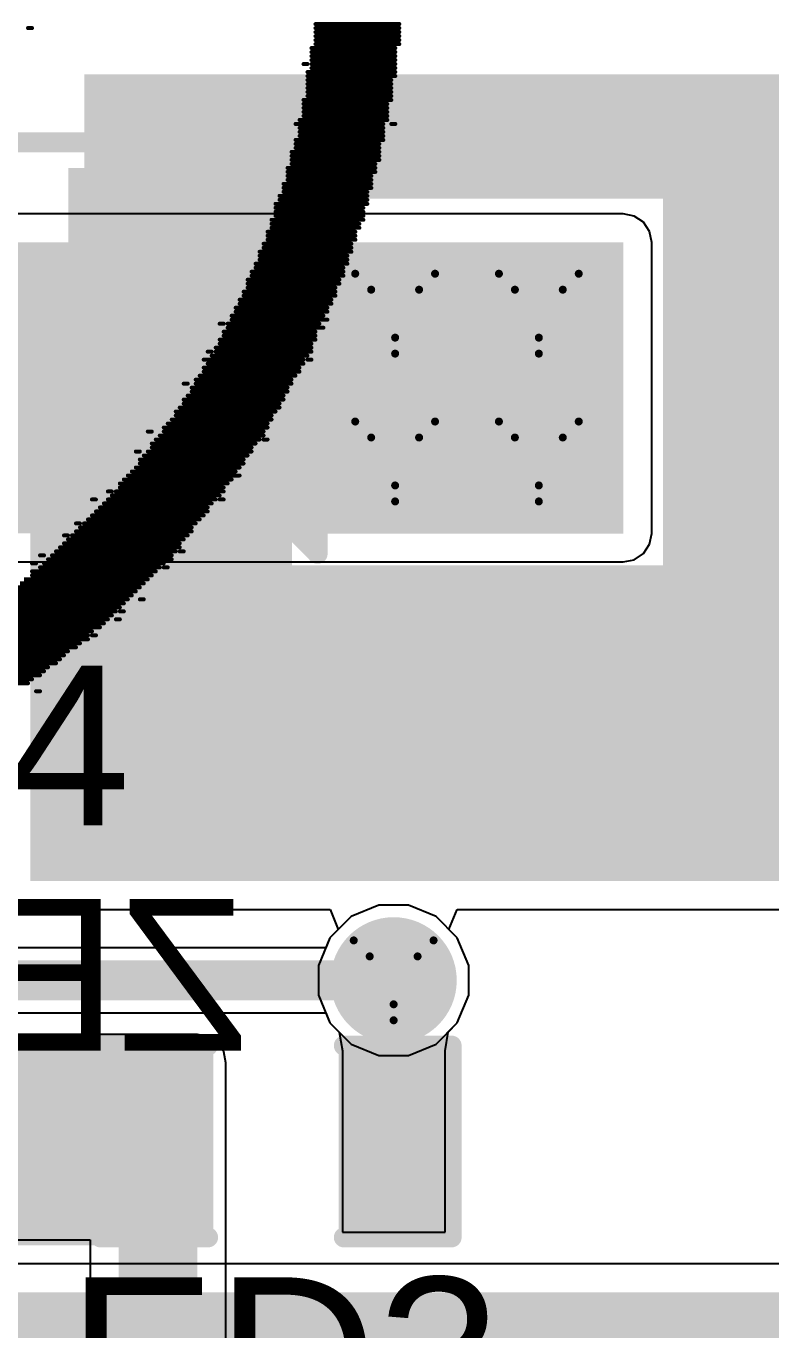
# Model space of a CAD drawing. Header units: millimetres. Extents: x -6 to 194, y -120 to 229.
# Drawn here: x 46.31 to 51.05, y 8.85 to 17.14 of the extents above; entities that cross this region are included whole.
import ezdxf

# ---------------------------------------------------------------- set-up
doc = ezdxf.new("R2010")
doc.units = ezdxf.units.MM
for name, color, linetype in [('BottomLayer', 5, 'Continuous'), ('BottomOverlay', 54, 'Continuous'), ('BottomSolder', 6, 'Continuous'), ('DrillDrawing', 1, 'Continuous'), ('TopLayer', 1, 'Continuous'), ('TopOverlay', 2, 'Continuous'), ('TopPaste', 8, 'Continuous'), ('TopSolder', 216, 'Continuous'), ('ViaHoleLayer', 16, 'Continuous')]:
    doc.layers.add(name, color=color, linetype=linetype)
doc.styles.add('Arial', font='', dxfattribs={"height": 0.2})
doc.styles.get('Arial').set_extended_font_data('Arial')

# ---------------------------------------------------------------- blocks, each defined once
blk = doc.blocks.new('SOT_23_6_9')
at = {"layer": 'TopLayer'}
for points in [[(-1.92, 1.26), (-0.7, 1.26), (-0.7, 0.64), (-1.92, 0.64)], [(0.7, 1.26), (1.92, 1.26), (1.92, 0.64), (0.7, 0.64)], [(-1.92, 0.31), (-0.7, 0.31), (-0.7, -0.31), (-1.92, -0.31)], [(0.7, 0.31), (1.92, 0.31), (1.92, -0.31), (0.7, -0.31)], [(-1.92, -0.64), (-0.7, -0.64), (-0.7, -1.26), (-1.92, -1.26)], [(0.7, -0.64), (1.92, -0.64), (1.92, -1.26), (0.7, -1.26)]]:
    blk.add_hatch(color=1, dxfattribs=at).paths.add_polyline_path(points)
at = {"layer": 'TopPaste'}
for points in [[(-1.92, 1.26), (-0.7, 1.26), (-0.7, 0.64), (-1.92, 0.64)], [(0.7, 1.26), (1.92, 1.26), (1.92, 0.64), (0.7, 0.64)], [(-1.92, 0.31), (-0.7, 0.31), (-0.7, -0.31), (-1.92, -0.31)], [(0.7, 0.31), (1.92, 0.31), (1.92, -0.31), (0.7, -0.31)], [(-1.92, -0.64), (-0.7, -0.64), (-0.7, -1.26), (-1.92, -1.26)], [(0.7, -0.64), (1.92, -0.64), (1.92, -1.26), (0.7, -1.26)]]:
    blk.add_hatch(color=8, dxfattribs=at).paths.add_polyline_path(points)
at = {"layer": 'TopSolder'}
for points in [[(-2.0216, 1.3616), (-0.5984, 1.3616), (-0.5984, 0.5384), (-2.0216, 0.5384)], [(0.5984, 1.3616), (2.0216, 1.3616), (2.0216, 0.5384), (0.5984, 0.5384)], [(-2.0216, 0.4116), (-0.5984, 0.4116), (-0.5984, -0.4116), (-2.0216, -0.4116)], [(0.5984, 0.4116), (2.0216, 0.4116), (2.0216, -0.4116), (0.5984, -0.4116)], [(-2.0216, -0.5384), (-0.5984, -0.5384), (-0.5984, -1.3616), (-2.0216, -1.3616)], [(0.5984, -0.5384), (2.0216, -0.5384), (2.0216, -1.3616), (0.5984, -1.3616)]]:
    blk.add_hatch(color=216, dxfattribs=at).paths.add_polyline_path(points)
at = {"layer": 'TopOverlay', "const_width": 0.127}
for points in [[(0.8636, 1.524), (-0.889, 1.524)], [(-0.889, 1.524), (-0.889, 1.424)], [(0.8636, 1.524), (0.8636, 1.424)], [(-2.0574, 0.9652), (-2.1844, 1.0922)], [(-2.1844, 1.0922), (-2.1844, 0.8382)], [(-2.0574, 0.9652), (-2.1844, 0.8382)], [(-0.889, -1.424), (-0.889, -1.524)], [(0.8636, -1.424), (0.8636, -1.524)], [(0.8636, -1.524), (-0.889, -1.524)]]:
    blk.add_lwpolyline(points, dxfattribs=at)
at = {"layer": 'TopOverlay', "const_width": 0.0635}
for points in [[(-0.9207, 1.524, 1), (-0.8572, 1.524, 1)], [(-0.9207, 1.524, 1), (-0.8572, 1.524, 1)], [(0.8318, 1.524, 1), (0.8953, 1.524, 1)], [(0.8318, 1.524, 1), (0.8953, 1.524, 1)], [(-0.9207, 1.424, 1), (-0.8572, 1.424, 1)], [(0.8318, 1.424, 1), (0.8953, 1.424, 1)], [(-2.2161, 1.0922, 1), (-2.1526, 1.0922, 1)], [(-2.2161, 1.0922, 1), (-2.1526, 1.0922, 1)], [(-2.0892, 0.9652, 1), (-2.0257, 0.9652, 1)], [(-2.0892, 0.9652, 1), (-2.0257, 0.9652, 1)], [(-2.2161, 0.8382, 1), (-2.1526, 0.8382, 1)], [(-2.2161, 0.8382, 1), (-2.1526, 0.8382, 1)], [(-0.9207, -1.424, 1), (-0.8572, -1.424, 1)], [(0.8318, -1.424, 1), (0.8953, -1.424, 1)], [(-0.9207, -1.524, 1), (-0.8572, -1.524, 1)], [(-0.9207, -1.524, 1), (-0.8572, -1.524, 1)], [(0.8318, -1.524, 1), (0.8953, -1.524, 1)], [(0.8318, -1.524, 1), (0.8953, -1.524, 1)]]:
    blk.add_lwpolyline(points, format="xyb", close=True, dxfattribs=at)
blk = doc.blocks.new('LED_0603_33')
at = {"layer": 'TopLayer'}
for points in [[(-1, 0.5), (-0.5, 0.5), (-0.5, -0.5), (-1, -0.5)], [(0.5, 0.5), (1, 0.5), (1, -0.5), (0.5, -0.5)]]:
    blk.add_hatch(color=1, dxfattribs=at).paths.add_polyline_path(points)
at = {"layer": 'TopOverlay'}
blk.add_hatch(color=2, dxfattribs=at).paths.add_polyline_path([(1.1176, -0.6604), (1.7526, -0.6604), (1.7526, 0.6604), (1.1176, 0.6604)])
at = {"layer": 'TopPaste'}
for points in [[(-1, 0.5), (-0.5, 0.5), (-0.5, -0.5), (-1, -0.5)], [(0.5, 0.5), (1, 0.5), (1, -0.5), (0.5, -0.5)]]:
    blk.add_hatch(color=8, dxfattribs=at).paths.add_polyline_path(points)
at = {"layer": 'TopSolder'}
for points in [[(-1.1016, 0.6016), (-0.3984, 0.6016), (-0.3984, -0.6016), (-1.1016, -0.6016)], [(0.3984, 0.6016), (1.1016, 0.6016), (1.1016, -0.6016), (0.3984, -0.6016)]]:
    blk.add_hatch(color=216, dxfattribs=at).paths.add_polyline_path(points)
at = {"layer": 'TopOverlay', "const_width": 0.127}
for points in [[(-0.4318, 0.6096), (-1.1176, 0.6096)], [(-1.1176, 0.6096), (-1.1176, -0.6096)], [(1.1176, 0.6096), (0.4318, 0.6096)], [(1.1176, 0.6096), (1.1176, -0.6096)], [(-0.4318, -0.6096), (-1.1176, -0.6096)], [(1.1176, -0.6096), (0.4318, -0.6096)]]:
    blk.add_lwpolyline(points, dxfattribs=at)
at = {"layer": 'TopOverlay', "const_width": 0.0635}
for points in [[(-1.1494, 0.6096, 1), (-1.0858, 0.6096, 1)], [(-1.1494, 0.6096, 1), (-1.0858, 0.6096, 1)], [(-0.4636, 0.6096, 1), (-0.4001, 0.6096, 1)], [(0.4001, 0.6096, 1), (0.4636, 0.6096, 1)], [(1.0859, 0.6096, 1), (1.1494, 0.6096, 1)], [(1.0859, 0.6096, 1), (1.1494, 0.6096, 1)], [(-1.1494, -0.6096, 1), (-1.0858, -0.6096, 1)], [(-1.1494, -0.6096, 1), (-1.0858, -0.6096, 1)], [(-0.4636, -0.6096, 1), (-0.4001, -0.6096, 1)], [(0.4001, -0.6096, 1), (0.4636, -0.6096, 1)], [(1.0859, -0.6096, 1), (1.1494, -0.6096, 1)], [(1.0859, -0.6096, 1), (1.1494, -0.6096, 1)]]:
    blk.add_lwpolyline(points, format="xyb", close=True, dxfattribs=at)

msp = doc.modelspace()

# ---------------------------------------------------------------- hatches: boundary and pattern name
at = {"layer": 'BottomLayer'}
for points in [[(13.9673, 13.9192), (50.1142, 13.9192), (50.1142, 15.7695), (13.9673, 15.7695)], [(26.8732, 7.4132), (59.7984, 7.4132), (59.7984, 9.0932), (26.8732, 9.0932)]]:
    msp.add_hatch(color=5, dxfattribs=at).paths.add_polyline_path(points)
h = msp.add_hatch(color=5, dxfattribs=at)
edge = h.paths.add_edge_path()
edge.add_arc((48.6627, 15.3162), 0.3, 0, 360)
h = msp.add_hatch(color=5, dxfattribs=at)
edge = h.paths.add_edge_path()
edge.add_arc((49.5771, 15.3162), 0.3, 0, 360)
h = msp.add_hatch(color=5, dxfattribs=at)
edge = h.paths.add_edge_path()
edge.add_arc((48.6627, 14.3764), 0.3, 0, 360)
h = msp.add_hatch(color=5, dxfattribs=at)
edge = h.paths.add_edge_path()
edge.add_arc((49.5771, 14.3764), 0.3, 0, 360)
h = msp.add_hatch(color=5, dxfattribs=at)
edge = h.paths.add_edge_path()
edge.add_arc((48.6532, 11.0774), 0.3, 0, 360)
at = {"layer": 'BottomSolder'}
h = msp.add_hatch(color=6, dxfattribs=at)
edge = h.paths.add_edge_path()
edge.add_arc((48.6627, 15.3162), 0.4016, 0, 360)
h = msp.add_hatch(color=6, dxfattribs=at)
edge = h.paths.add_edge_path()
edge.add_arc((49.5771, 15.3162), 0.4016, 0, 360)
h = msp.add_hatch(color=6, dxfattribs=at)
edge = h.paths.add_edge_path()
edge.add_arc((48.6627, 14.3764), 0.4016, 0, 360)
h = msp.add_hatch(color=6, dxfattribs=at)
edge = h.paths.add_edge_path()
edge.add_arc((49.5771, 14.3764), 0.4016, 0, 360)
h = msp.add_hatch(color=6, dxfattribs=at)
edge = h.paths.add_edge_path()
edge.add_arc((48.6532, 11.0774), 0.4016, 0, 360)
at = {"layer": 'TopLayer'}
for points in [[(46.6848, 15.5216), (47.9048, 15.5216), (47.9048, 16.8383), (46.6848, 16.8383)], [(52.0446, 16.8383), (46.6848, 16.8383), (46.6848, 16.0477), (52.0446, 16.0477)], [(50.3682, 11.7094), (52.0446, 11.7094), (52.0446, 16.8383), (50.3682, 16.8383)], [(48.1693, 13.9164), (50.1142, 13.9164), (50.1142, 15.7695), (48.1693, 15.7695)], [(50.1142, 15.1916), (46.6848, 15.1916), (46.6848, 14.5716), (50.1142, 14.5716)], [(46.3416, 12.925), (47.9048, 12.925), (47.9048, 14.2416), (46.3416, 14.2416)], [(46.6848, 12.925), (47.9048, 12.925), (47.9048, 14.2416), (46.6848, 14.2416)], [(54.9225, 13.7155), (46.3416, 13.7155), (46.3416, 11.7094), (54.9225, 11.7094)], [(43.3155, 9.6083), (47.4044, 9.6083), (47.4044, 10.5528), (43.3155, 10.5528)], [(46.9044, 2.6496), (47.4044, 2.6496), (47.4044, 10.5528), (46.9044, 10.5528)]]:
    msp.add_hatch(color=1, dxfattribs=at).paths.add_polyline_path(points)
h = msp.add_hatch(color=1, dxfattribs=at)
edge = h.paths.add_edge_path()
edge.add_arc((48.6627, 15.3162), 0.3, 0, 360)
h = msp.add_hatch(color=1, dxfattribs=at)
edge = h.paths.add_edge_path()
edge.add_arc((49.5771, 15.3162), 0.3, 0, 360)
h = msp.add_hatch(color=1, dxfattribs=at)
edge = h.paths.add_edge_path()
edge.add_arc((48.6627, 14.3764), 0.3, 0, 360)
h = msp.add_hatch(color=1, dxfattribs=at)
edge = h.paths.add_edge_path()
edge.add_arc((49.5771, 14.3764), 0.3, 0, 360)
h = msp.add_hatch(color=1, dxfattribs=at)
edge = h.paths.add_edge_path()
edge.add_arc((48.6532, 11.0774), 0.3, 0, 360)
at = {"layer": 'TopSolder'}
h = msp.add_hatch(color=216, dxfattribs=at)
edge = h.paths.add_edge_path()
edge.add_arc((48.6627, 15.3162), 0.4016, 0, 360)
h = msp.add_hatch(color=216, dxfattribs=at)
edge = h.paths.add_edge_path()
edge.add_arc((49.5771, 15.3162), 0.4016, 0, 360)
h = msp.add_hatch(color=216, dxfattribs=at)
edge = h.paths.add_edge_path()
edge.add_arc((48.6627, 14.3764), 0.4016, 0, 360)
h = msp.add_hatch(color=216, dxfattribs=at)
edge = h.paths.add_edge_path()
edge.add_arc((49.5771, 14.3764), 0.4016, 0, 360)
h = msp.add_hatch(color=216, dxfattribs=at)
edge = h.paths.add_edge_path()
edge.add_arc((48.6532, 11.0774), 0.4016, 0, 360)
at = {"layer": 'ViaHoleLayer'}
h = msp.add_hatch(color=16, dxfattribs=at)
edge = h.paths.add_edge_path()
edge.add_arc((48.6627, 15.3162), 0.15, 0, 360)
h = msp.add_hatch(color=16, dxfattribs=at)
edge = h.paths.add_edge_path()
edge.add_arc((49.5771, 15.3162), 0.15, 0, 360)
h = msp.add_hatch(color=16, dxfattribs=at)
edge = h.paths.add_edge_path()
edge.add_arc((48.6627, 14.3764), 0.15, 0, 360)
h = msp.add_hatch(color=16, dxfattribs=at)
edge = h.paths.add_edge_path()
edge.add_arc((49.5771, 14.3764), 0.15, 0, 360)
h = msp.add_hatch(color=16, dxfattribs=at)
edge = h.paths.add_edge_path()
edge.add_arc((48.6532, 11.0774), 0.15, 0, 360)

# ---------------------------------------------------------------- linework, layer by layer
at = {"layer": 'BottomLayer'}
for p, q in [((50.1142, 15.9507), (32.3001, 15.9507)), ((50.1836, 15.9369), (50.1142, 15.9507)), ((50.2424, 15.8976), (50.1836, 15.9369)), ((50.2817, 15.8388), (50.2424, 15.8976)), ((50.2955, 15.7695), (50.2817, 15.8388)), ((50.2955, 13.9192), (50.2955, 15.7695)), ((50.2424, 13.791), (50.2817, 13.8498)), ((50.2817, 13.8498), (50.2955, 13.9192)), ((50.1836, 13.7517), (50.2424, 13.791)), ((16.7838, 13.7379), (50.1142, 13.7379)), ((50.1142, 13.7379), (50.1836, 13.7517)), ((48.5582, 11.5552), (48.3825, 11.4825)), ((48.7482, 11.5552), (48.5582, 11.5552)), ((48.9239, 11.4825), (48.7482, 11.5552)), ((48.3825, 11.4825), (48.2481, 11.348)), ((49.0583, 11.348), (48.9239, 11.4825)), ((48.2218, 11.2846), (38.1674, 11.2846)), ((48.2481, 11.348), (48.2218, 11.2846)), ((49.131, 11.1724), (49.0583, 11.348)), ((49.131, 10.9824), (49.131, 11.1724)), ((49.0583, 10.8067), (49.131, 10.9824)), ((38.1674, 10.8702), (48.2218, 10.8702)), ((48.2218, 10.8702), (48.2481, 10.8067)), ((48.2481, 10.8067), (48.3825, 10.6723)), ((48.9239, 10.6723), (49.0583, 10.8067)), ((48.3825, 10.6723), (48.5582, 10.5996)), ((48.7482, 10.5996), (48.9239, 10.6723)), ((48.5582, 10.5996), (48.7482, 10.5996)), ((59.7984, 9.2745), (26.8732, 9.2745))]:
    msp.add_line(p, q, dxfattribs=at)
at = {"layer": 'BottomLayer', "const_width": 0.254}
msp.add_lwpolyline([(37.736, 11.0774), (48.6532, 11.0774)], dxfattribs=at)
at = {"layer": 'BottomLayer', "const_width": 0.127}
msp.add_lwpolyline([(48.5897, 11.0774, 1), (48.7167, 11.0774, 1)], format="xyb", close=True, dxfattribs=at)
at = {"layer": 'BottomOverlay', "const_width": 0.0254}
for points in [[(48.1557, 17.1574), (48.6891, 17.1574)], [(46.3269, 17.132), (46.3523, 17.132)], [(48.1557, 17.132), (48.6891, 17.132)], [(48.1557, 17.1066), (48.6891, 17.1066)], [(48.1557, 17.0812), (48.6891, 17.0812)], [(48.1303, 17.005), (48.6637, 17.005)], [(48.1557, 17.0558), (48.6891, 17.0558)], [(48.1557, 17.0304), (48.6891, 17.0304)], [(48.0795, 16.9034), (48.1049, 16.9034)], [(48.1303, 16.9796), (48.6637, 16.9796)], [(48.1303, 16.9542), (48.6637, 16.9542)], [(48.1303, 16.9288), (48.6637, 16.9288)], [(48.1303, 16.9034), (48.6637, 16.9034)], [(48.1049, 16.8526), (48.6637, 16.8526)], [(48.1049, 16.8272), (48.6637, 16.8272)], [(48.1303, 16.878), (48.6637, 16.878)], [(48.1049, 16.8018), (48.6383, 16.8018)], [(48.1049, 16.7764), (48.6383, 16.7764)], [(48.1049, 16.751), (48.6383, 16.751)], [(48.0795, 16.6748), (48.6383, 16.6748)], [(48.1049, 16.7256), (48.6383, 16.7256)], [(48.1049, 16.7002), (48.6383, 16.7002)], [(48.0795, 16.6494), (48.6129, 16.6494)], [(48.0795, 16.624), (48.6129, 16.624)], [(48.0795, 16.5986), (48.6129, 16.5986)], [(48.0795, 16.5732), (48.6129, 16.5732)], [(48.0287, 16.5224), (48.5875, 16.5224)], [(48.0541, 16.5478), (48.6129, 16.5478)], [(48.0541, 16.497), (48.5875, 16.497)], [(48.6383, 16.5224), (48.6637, 16.5224)], [(48.0287, 16.4208), (48.5875, 16.4208)], [(48.0541, 16.4716), (48.5875, 16.4716)], [(48.0541, 16.4462), (48.5875, 16.4462)], [(48.0033, 16.3446), (48.5621, 16.3446)], [(48.0033, 16.3192), (48.5621, 16.3192)], [(48.0287, 16.3954), (48.5621, 16.3954)], [(48.0287, 16.37), (48.5621, 16.37)], [(47.9779, 16.243), (48.5367, 16.243)], [(48.0033, 16.2938), (48.5621, 16.2938)], [(48.0033, 16.2684), (48.5367, 16.2684)], [(47.9779, 16.2176), (48.5367, 16.2176)], [(47.9779, 16.1922), (48.5113, 16.1922)], [(47.9779, 16.1668), (48.5113, 16.1668)], [(47.9525, 16.1414), (48.5113, 16.1414)], [(47.9525, 16.116), (48.5113, 16.116)], [(47.9525, 16.0906), (48.4859, 16.0906)], [(47.9017, 16.0144), (48.4859, 16.0144)], [(47.9017, 15.989), (48.4605, 15.989)], [(47.9271, 16.0652), (48.4859, 16.0652)], [(47.9271, 16.0398), (48.4859, 16.0398)], [(47.8763, 15.9128), (48.4605, 15.9128)], [(47.9017, 15.9636), (48.4605, 15.9636)], [(47.9017, 15.9382), (48.4605, 15.9382)], [(47.8509, 15.8366), (48.4097, 15.8366)], [(47.8763, 15.8874), (48.4351, 15.8874)], [(47.8763, 15.862), (48.4351, 15.862)], [(47.8255, 15.7604), (48.3843, 15.7604)], [(47.8509, 15.8112), (48.4097, 15.8112)], [(47.8509, 15.7858), (48.4097, 15.7858)], [(47.8001, 15.7096), (48.3843, 15.7096)], [(47.8001, 15.6842), (48.3589, 15.6842)], [(47.8001, 15.6588), (48.3589, 15.6588)], [(47.8255, 15.735), (48.3843, 15.735)], [(47.7493, 15.5826), (48.3335, 15.5826)], [(47.7747, 15.6334), (48.3589, 15.6334)], [(47.7747, 15.608), (48.3335, 15.608)], [(47.7239, 15.5318), (48.3081, 15.5318)], [(47.7239, 15.5064), (48.3081, 15.5064)], [(47.7493, 15.5572), (48.3335, 15.5572)], [(47.6985, 15.4556), (48.2827, 15.4556)], [(47.6985, 15.4302), (48.2827, 15.4302)], [(47.7239, 15.481), (48.2827, 15.481)], [(47.6477, 15.354), (48.2319, 15.354)], [(47.6477, 15.3286), (48.2319, 15.3286)], [(47.6731, 15.4048), (48.2573, 15.4048)], [(47.6731, 15.3794), (48.2573, 15.3794)], [(47.5461, 15.2524), (47.5715, 15.2524)], [(47.5969, 15.2524), (48.1811, 15.2524)], [(47.6223, 15.3032), (48.2065, 15.3032)], [(47.6223, 15.2778), (48.2319, 15.2778)], [(47.5715, 15.2016), (48.1557, 15.2016)], [(47.5715, 15.1762), (48.1557, 15.1762)], [(47.5969, 15.227), (48.2065, 15.227)], [(47.5207, 15.1), (48.1303, 15.1)], [(47.5461, 15.1508), (48.1557, 15.1508)], [(47.5461, 15.1254), (48.1303, 15.1254)], [(47.4445, 15.0238), (48.0795, 15.0238)], [(47.4699, 15.0746), (47.4953, 15.0746)], [(47.4699, 14.9984), (48.0795, 14.9984)], [(47.4953, 15.0492), (48.1049, 15.0492)], [(47.5207, 15.0746), (48.1303, 15.0746)], [(48.1049, 15.0238), (48.1303, 15.0238)], [(47.4191, 14.9222), (48.0287, 14.9222)], [(47.4445, 14.973), (48.0541, 14.973)], [(47.4445, 14.9476), (48.0541, 14.9476)], [(47.3175, 14.8714), (47.3429, 14.8714)], [(47.3683, 14.846), (47.9779, 14.846)], [(47.3937, 14.8968), (48.0033, 14.8968)], [(47.3937, 14.8714), (48.0033, 14.8714)], [(47.3175, 14.7698), (47.9525, 14.7698)], [(47.3175, 14.7444), (47.9271, 14.7444)], [(47.3429, 14.7952), (47.9525, 14.7952)], [(47.3683, 14.8206), (47.9779, 14.8206)], [(47.2667, 14.6936), (47.9017, 14.6936)], [(47.2667, 14.6682), (47.8763, 14.6682)], [(47.2921, 14.719), (47.9271, 14.719)], [(47.1905, 14.592), (47.8509, 14.592)], [(47.2159, 14.6174), (47.8509, 14.6174)], [(47.2413, 14.6428), (47.8763, 14.6428)], [(47.0889, 14.5666), (47.1143, 14.5666)], [(47.1397, 14.5158), (47.8001, 14.5158)], [(47.1651, 14.5412), (47.8255, 14.5412)], [(47.1905, 14.5666), (47.8255, 14.5666)], [(47.8255, 14.5158), (47.8509, 14.5158)], [(47.0127, 14.4396), (47.0381, 14.4396)], [(47.0635, 14.4142), (47.7239, 14.4142)], [(47.0889, 14.4396), (47.7493, 14.4396)], [(47.1143, 14.4904), (47.7747, 14.4904)], [(47.1143, 14.465), (47.7493, 14.465)], [(47.0127, 14.338), (47.6731, 14.338)], [(47.0381, 14.3888), (47.6985, 14.3888)], [(47.0381, 14.3634), (47.6985, 14.3634)], [(46.9365, 14.2618), (47.6223, 14.2618)], [(46.9619, 14.2872), (47.6731, 14.2872)], [(46.9873, 14.3126), (47.6477, 14.3126)], [(46.8349, 14.1856), (46.8603, 14.1856)], [(46.8857, 14.1856), (47.5715, 14.1856)], [(46.9111, 14.2364), (47.5969, 14.2364)], [(46.9111, 14.211), (47.5715, 14.211)], [(46.7333, 14.1348), (46.7587, 14.1348)], [(46.7841, 14.084), (47.4699, 14.084)], [(46.8095, 14.1094), (47.4953, 14.1094)], [(46.8349, 14.1348), (47.5207, 14.1348)], [(46.8603, 14.1602), (47.5461, 14.1602)], [(47.5461, 14.1348), (47.5715, 14.1348)], [(46.7079, 14.0078), (47.4191, 14.0078)], [(46.7333, 14.0332), (47.4445, 14.0332)], [(46.7587, 14.0586), (47.4699, 14.0586)], [(46.6317, 13.9824), (46.6571, 13.9824)], [(46.6317, 13.9316), (47.3683, 13.9316)], [(46.6571, 13.957), (47.3683, 13.957)], [(46.6825, 13.9824), (47.3937, 13.9824)], [(46.5555, 13.9062), (46.5809, 13.9062)], [(46.5555, 13.8554), (47.2921, 13.8554)], [(46.5809, 13.8808), (47.3175, 13.8808)], [(46.6063, 13.9062), (47.3429, 13.9062)], [(46.4031, 13.7792), (46.4285, 13.7792)], [(46.4539, 13.7538), (47.2413, 13.7538)], [(46.4793, 13.7792), (47.2413, 13.7792)], [(46.5047, 13.8046), (47.2667, 13.8046)], [(46.5301, 13.83), (47.2921, 13.83)], [(47.2921, 13.8046), (47.3175, 13.8046)], [(46.3523, 13.7284), (46.3777, 13.7284)], [(46.3523, 13.6776), (47.1397, 13.6776)], [(46.4031, 13.703), (47.1651, 13.703)], [(46.4285, 13.7284), (47.1905, 13.7284)], [(47.1905, 13.703), (47.2159, 13.703)], [(46.2761, 13.6014), (47.0635, 13.6014)], [(46.3015, 13.6268), (47.0889, 13.6268)], [(46.3523, 13.6522), (47.1143, 13.6522)], [(46.1491, 13.4998), (46.9619, 13.4998)], [(46.1745, 13.5252), (46.9873, 13.5252)], [(46.2253, 13.5506), (47.0127, 13.5506)], [(46.2507, 13.576), (47.0381, 13.576)], [(47.0381, 13.4998), (47.0635, 13.4998)], [(46.0475, 13.4236), (46.8857, 13.4236)], [(46.0729, 13.449), (46.9111, 13.449)], [(46.1237, 13.4744), (46.9365, 13.4744)], [(46.9111, 13.4236), (46.9365, 13.4236)], [(45.9459, 13.3474), (46.8095, 13.3474)], [(45.9713, 13.3728), (46.8349, 13.3728)], [(46.0221, 13.3982), (46.8603, 13.3982)], [(46.8857, 13.3728), (46.9111, 13.3728)], [(45.8443, 13.2712), (46.7079, 13.2712)], [(45.8697, 13.2966), (46.7333, 13.2966)], [(45.9205, 13.322), (46.7841, 13.322)], [(46.7333, 13.2712), (46.7587, 13.2712)], [(45.6665, 13.1696), (46.5809, 13.1696)], [(45.6919, 13.195), (46.6317, 13.195)], [(45.7427, 13.2204), (46.6571, 13.2204)], [(45.7935, 13.2458), (46.7079, 13.2458)], [(45.5395, 13.0934), (46.5047, 13.0934)], [(45.5903, 13.1188), (46.5301, 13.1188)], [(45.6411, 13.1442), (46.5555, 13.1442)], [(45.4125, 13.0172), (46.4031, 13.0172)], [(45.4633, 13.0426), (46.4285, 13.0426)], [(45.4887, 13.068), (46.4539, 13.068)], [(45.3109, 12.9664), (46.3269, 12.9664)], [(45.3363, 12.9918), (46.3523, 12.9918)], [(46.3777, 12.9156), (46.4031, 12.9156)]]:
    msp.add_lwpolyline(points, dxfattribs=at)
at = {"layer": 'BottomOverlay', "const_width": 0.0127}
for points in [[(48.1494, 17.1574, 1), (48.1621, 17.1574, 1)], [(48.6828, 17.1574, 1), (48.6955, 17.1574, 1)], [(46.3206, 17.132, 1), (46.3333, 17.132, 1)], [(46.346, 17.132, 1), (46.3587, 17.132, 1)], [(48.1494, 17.132, 1), (48.1621, 17.132, 1)], [(48.1494, 17.1066, 1), (48.1621, 17.1066, 1)], [(48.1494, 17.0812, 1), (48.1621, 17.0812, 1)], [(48.6828, 17.132, 1), (48.6955, 17.132, 1)], [(48.6828, 17.1066, 1), (48.6955, 17.1066, 1)], [(48.6828, 17.0812, 1), (48.6955, 17.0812, 1)], [(48.124, 17.005, 1), (48.1367, 17.005, 1)], [(48.1494, 17.0558, 1), (48.1621, 17.0558, 1)], [(48.1494, 17.0304, 1), (48.1621, 17.0304, 1)], [(48.6574, 17.005, 1), (48.6701, 17.005, 1)], [(48.6828, 17.0558, 1), (48.6955, 17.0558, 1)], [(48.6828, 17.0304, 1), (48.6955, 17.0304, 1)], [(48.0732, 16.9034, 1), (48.0859, 16.9034, 1)], [(48.0986, 16.9034, 1), (48.1113, 16.9034, 1)], [(48.124, 16.9796, 1), (48.1367, 16.9796, 1)], [(48.124, 16.9542, 1), (48.1367, 16.9542, 1)], [(48.124, 16.9288, 1), (48.1367, 16.9288, 1)], [(48.124, 16.9034, 1), (48.1367, 16.9034, 1)], [(48.6574, 16.9796, 1), (48.6701, 16.9796, 1)], [(48.6574, 16.9542, 1), (48.6701, 16.9542, 1)], [(48.6574, 16.9288, 1), (48.6701, 16.9288, 1)], [(48.6574, 16.9034, 1), (48.6701, 16.9034, 1)], [(48.0986, 16.8526, 1), (48.1113, 16.8526, 1)], [(48.0986, 16.8272, 1), (48.1113, 16.8272, 1)], [(48.124, 16.878, 1), (48.1367, 16.878, 1)], [(48.6574, 16.878, 1), (48.6701, 16.878, 1)], [(48.6574, 16.8526, 1), (48.6701, 16.8526, 1)], [(48.6574, 16.8272, 1), (48.6701, 16.8272, 1)], [(48.0986, 16.8018, 1), (48.1113, 16.8018, 1)], [(48.0986, 16.7764, 1), (48.1113, 16.7764, 1)], [(48.0986, 16.751, 1), (48.1113, 16.751, 1)], [(48.632, 16.8018, 1), (48.6447, 16.8018, 1)], [(48.632, 16.7764, 1), (48.6447, 16.7764, 1)], [(48.632, 16.751, 1), (48.6447, 16.751, 1)], [(48.0732, 16.6748, 1), (48.0859, 16.6748, 1)], [(48.0986, 16.7256, 1), (48.1113, 16.7256, 1)], [(48.0986, 16.7002, 1), (48.1113, 16.7002, 1)], [(48.632, 16.7256, 1), (48.6447, 16.7256, 1)], [(48.632, 16.7002, 1), (48.6447, 16.7002, 1)], [(48.632, 16.6748, 1), (48.6447, 16.6748, 1)], [(48.0732, 16.6494, 1), (48.0859, 16.6494, 1)], [(48.0732, 16.624, 1), (48.0859, 16.624, 1)], [(48.0732, 16.5986, 1), (48.0859, 16.5986, 1)], [(48.0732, 16.5732, 1), (48.0859, 16.5732, 1)], [(48.6066, 16.6494, 1), (48.6193, 16.6494, 1)], [(48.6066, 16.624, 1), (48.6193, 16.624, 1)], [(48.6066, 16.5986, 1), (48.6193, 16.5986, 1)], [(48.6066, 16.5732, 1), (48.6193, 16.5732, 1)], [(48.0224, 16.5224, 1), (48.0351, 16.5224, 1)], [(48.0478, 16.5478, 1), (48.0605, 16.5478, 1)], [(48.0478, 16.497, 1), (48.0605, 16.497, 1)], [(48.5812, 16.5224, 1), (48.5939, 16.5224, 1)], [(48.5812, 16.497, 1), (48.5939, 16.497, 1)], [(48.6066, 16.5478, 1), (48.6193, 16.5478, 1)], [(48.632, 16.5224, 1), (48.6447, 16.5224, 1)], [(48.6574, 16.5224, 1), (48.6701, 16.5224, 1)], [(48.0224, 16.4208, 1), (48.0351, 16.4208, 1)], [(48.0478, 16.4716, 1), (48.0605, 16.4716, 1)], [(48.0478, 16.4462, 1), (48.0605, 16.4462, 1)], [(48.5812, 16.4716, 1), (48.5939, 16.4716, 1)], [(48.5812, 16.4462, 1), (48.5939, 16.4462, 1)], [(48.5812, 16.4208, 1), (48.5939, 16.4208, 1)], [(47.997, 16.3446, 1), (48.0097, 16.3446, 1)], [(47.997, 16.3192, 1), (48.0097, 16.3192, 1)], [(48.0224, 16.3954, 1), (48.0351, 16.3954, 1)], [(48.0224, 16.37, 1), (48.0351, 16.37, 1)], [(48.5558, 16.3954, 1), (48.5685, 16.3954, 1)], [(48.5558, 16.37, 1), (48.5685, 16.37, 1)], [(48.5558, 16.3446, 1), (48.5685, 16.3446, 1)], [(48.5558, 16.3192, 1), (48.5685, 16.3192, 1)], [(47.9716, 16.243, 1), (47.9843, 16.243, 1)], [(47.997, 16.2938, 1), (48.0097, 16.2938, 1)], [(47.997, 16.2684, 1), (48.0097, 16.2684, 1)], [(48.5304, 16.2684, 1), (48.5431, 16.2684, 1)], [(48.5304, 16.243, 1), (48.5431, 16.243, 1)], [(48.5558, 16.2938, 1), (48.5685, 16.2938, 1)], [(47.9716, 16.2176, 1), (47.9843, 16.2176, 1)], [(47.9716, 16.1922, 1), (47.9843, 16.1922, 1)], [(47.9716, 16.1668, 1), (47.9843, 16.1668, 1)], [(48.505, 16.1922, 1), (48.5177, 16.1922, 1)], [(48.505, 16.1668, 1), (48.5177, 16.1668, 1)], [(48.5304, 16.2176, 1), (48.5431, 16.2176, 1)], [(47.9462, 16.1414, 1), (47.9589, 16.1414, 1)], [(47.9462, 16.116, 1), (47.9589, 16.116, 1)], [(47.9462, 16.0906, 1), (47.9589, 16.0906, 1)], [(48.4796, 16.0906, 1), (48.4923, 16.0906, 1)], [(48.505, 16.1414, 1), (48.5177, 16.1414, 1)], [(48.505, 16.116, 1), (48.5177, 16.116, 1)], [(47.8954, 16.0144, 1), (47.9081, 16.0144, 1)], [(47.8954, 15.989, 1), (47.9081, 15.989, 1)], [(47.9208, 16.0652, 1), (47.9335, 16.0652, 1)], [(47.9208, 16.0398, 1), (47.9335, 16.0398, 1)], [(48.4542, 15.989, 1), (48.4669, 15.989, 1)], [(48.4796, 16.0652, 1), (48.4923, 16.0652, 1)], [(48.4796, 16.0398, 1), (48.4923, 16.0398, 1)], [(48.4796, 16.0144, 1), (48.4923, 16.0144, 1)], [(47.87, 15.9128, 1), (47.8827, 15.9128, 1)], [(47.8954, 15.9636, 1), (47.9081, 15.9636, 1)], [(47.8954, 15.9382, 1), (47.9081, 15.9382, 1)], [(48.4542, 15.9636, 1), (48.4669, 15.9636, 1)], [(48.4542, 15.9382, 1), (48.4669, 15.9382, 1)], [(48.4542, 15.9128, 1), (48.4669, 15.9128, 1)], [(47.8446, 15.8366, 1), (47.8573, 15.8366, 1)], [(47.87, 15.8874, 1), (47.8827, 15.8874, 1)], [(47.87, 15.862, 1), (47.8827, 15.862, 1)], [(48.4034, 15.8366, 1), (48.4161, 15.8366, 1)], [(48.4288, 15.8874, 1), (48.4415, 15.8874, 1)], [(48.4288, 15.862, 1), (48.4415, 15.862, 1)], [(47.8192, 15.7604, 1), (47.8319, 15.7604, 1)], [(47.8446, 15.8112, 1), (47.8573, 15.8112, 1)], [(47.8446, 15.7858, 1), (47.8573, 15.7858, 1)], [(48.378, 15.7604, 1), (48.3907, 15.7604, 1)], [(48.4034, 15.8112, 1), (48.4161, 15.8112, 1)], [(48.4034, 15.7858, 1), (48.4161, 15.7858, 1)], [(47.7938, 15.7096, 1), (47.8065, 15.7096, 1)], [(47.7938, 15.6842, 1), (47.8065, 15.6842, 1)], [(47.7938, 15.6588, 1), (47.8065, 15.6588, 1)], [(47.8192, 15.735, 1), (47.8319, 15.735, 1)], [(48.3526, 15.6842, 1), (48.3653, 15.6842, 1)], [(48.3526, 15.6588, 1), (48.3653, 15.6588, 1)], [(48.378, 15.735, 1), (48.3907, 15.735, 1)], [(48.378, 15.7096, 1), (48.3907, 15.7096, 1)], [(47.743, 15.5826, 1), (47.7557, 15.5826, 1)], [(47.7684, 15.6334, 1), (47.7811, 15.6334, 1)], [(47.7684, 15.608, 1), (47.7811, 15.608, 1)], [(48.3272, 15.608, 1), (48.3399, 15.608, 1)], [(48.3272, 15.5826, 1), (48.3399, 15.5826, 1)], [(48.3526, 15.6334, 1), (48.3653, 15.6334, 1)], [(47.7176, 15.5318, 1), (47.7303, 15.5318, 1)], [(47.7176, 15.5064, 1), (47.7303, 15.5064, 1)], [(47.743, 15.5572, 1), (47.7557, 15.5572, 1)], [(48.3018, 15.5318, 1), (48.3145, 15.5318, 1)], [(48.3018, 15.5064, 1), (48.3145, 15.5064, 1)], [(48.3272, 15.5572, 1), (48.3399, 15.5572, 1)], [(47.6922, 15.4556, 1), (47.7049, 15.4556, 1)], [(47.6922, 15.4302, 1), (47.7049, 15.4302, 1)], [(47.7176, 15.481, 1), (47.7303, 15.481, 1)], [(48.2764, 15.481, 1), (48.2891, 15.481, 1)], [(48.2764, 15.4556, 1), (48.2891, 15.4556, 1)], [(48.2764, 15.4302, 1), (48.2891, 15.4302, 1)], [(47.6414, 15.354, 1), (47.6541, 15.354, 1)], [(47.6414, 15.3286, 1), (47.6541, 15.3286, 1)], [(47.6668, 15.4048, 1), (47.6795, 15.4048, 1)], [(47.6668, 15.3794, 1), (47.6795, 15.3794, 1)], [(48.2256, 15.354, 1), (48.2383, 15.354, 1)], [(48.2256, 15.3286, 1), (48.2383, 15.3286, 1)], [(48.251, 15.4048, 1), (48.2637, 15.4048, 1)], [(48.251, 15.3794, 1), (48.2637, 15.3794, 1)], [(47.5398, 15.2524, 1), (47.5525, 15.2524, 1)], [(47.5652, 15.2524, 1), (47.5779, 15.2524, 1)], [(47.5906, 15.2524, 1), (47.6033, 15.2524, 1)], [(47.616, 15.3032, 1), (47.6287, 15.3032, 1)], [(47.616, 15.2778, 1), (47.6287, 15.2778, 1)], [(48.1748, 15.2524, 1), (48.1875, 15.2524, 1)], [(48.2002, 15.3032, 1), (48.2129, 15.3032, 1)], [(48.2256, 15.2778, 1), (48.2383, 15.2778, 1)], [(47.5652, 15.2016, 1), (47.5779, 15.2016, 1)], [(47.5652, 15.1762, 1), (47.5779, 15.1762, 1)], [(47.5906, 15.227, 1), (47.6033, 15.227, 1)], [(48.1494, 15.2016, 1), (48.1621, 15.2016, 1)], [(48.1494, 15.1762, 1), (48.1621, 15.1762, 1)], [(48.2002, 15.227, 1), (48.2129, 15.227, 1)], [(47.5144, 15.1, 1), (47.5271, 15.1, 1)], [(47.5398, 15.1508, 1), (47.5525, 15.1508, 1)], [(47.5398, 15.1254, 1), (47.5525, 15.1254, 1)], [(48.124, 15.1254, 1), (48.1367, 15.1254, 1)], [(48.124, 15.1, 1), (48.1367, 15.1, 1)], [(48.1494, 15.1508, 1), (48.1621, 15.1508, 1)], [(47.4382, 15.0238, 1), (47.4509, 15.0238, 1)], [(47.4636, 15.0746, 1), (47.4763, 15.0746, 1)], [(47.4636, 14.9984, 1), (47.4763, 14.9984, 1)], [(47.489, 15.0746, 1), (47.5017, 15.0746, 1)], [(47.489, 15.0492, 1), (47.5017, 15.0492, 1)], [(47.5144, 15.0746, 1), (47.5271, 15.0746, 1)], [(48.0732, 15.0238, 1), (48.0859, 15.0238, 1)], [(48.0732, 14.9984, 1), (48.0859, 14.9984, 1)], [(48.0986, 15.0492, 1), (48.1113, 15.0492, 1)], [(48.0986, 15.0238, 1), (48.1113, 15.0238, 1)], [(48.124, 15.0746, 1), (48.1367, 15.0746, 1)], [(48.124, 15.0238, 1), (48.1367, 15.0238, 1)], [(47.4128, 14.9222, 1), (47.4255, 14.9222, 1)], [(47.4382, 14.973, 1), (47.4509, 14.973, 1)], [(47.4382, 14.9476, 1), (47.4509, 14.9476, 1)], [(48.0224, 14.9222, 1), (48.0351, 14.9222, 1)], [(48.0478, 14.973, 1), (48.0605, 14.973, 1)], [(48.0478, 14.9476, 1), (48.0605, 14.9476, 1)], [(47.3112, 14.8714, 1), (47.3239, 14.8714, 1)], [(47.3366, 14.8714, 1), (47.3493, 14.8714, 1)], [(47.362, 14.846, 1), (47.3747, 14.846, 1)], [(47.3874, 14.8968, 1), (47.4001, 14.8968, 1)], [(47.3874, 14.8714, 1), (47.4001, 14.8714, 1)], [(47.9716, 14.846, 1), (47.9843, 14.846, 1)], [(47.997, 14.8968, 1), (48.0097, 14.8968, 1)], [(47.997, 14.8714, 1), (48.0097, 14.8714, 1)], [(47.3112, 14.7698, 1), (47.3239, 14.7698, 1)], [(47.3112, 14.7444, 1), (47.3239, 14.7444, 1)], [(47.3366, 14.7952, 1), (47.3493, 14.7952, 1)], [(47.362, 14.8206, 1), (47.3747, 14.8206, 1)], [(47.9208, 14.7444, 1), (47.9335, 14.7444, 1)], [(47.9462, 14.7952, 1), (47.9589, 14.7952, 1)], [(47.9462, 14.7698, 1), (47.9589, 14.7698, 1)], [(47.9716, 14.8206, 1), (47.9843, 14.8206, 1)], [(47.2604, 14.6936, 1), (47.2731, 14.6936, 1)], [(47.2604, 14.6682, 1), (47.2731, 14.6682, 1)], [(47.2858, 14.719, 1), (47.2985, 14.719, 1)], [(47.87, 14.6682, 1), (47.8827, 14.6682, 1)], [(47.8954, 14.6936, 1), (47.9081, 14.6936, 1)], [(47.9208, 14.719, 1), (47.9335, 14.719, 1)], [(47.1842, 14.592, 1), (47.1969, 14.592, 1)], [(47.2096, 14.6174, 1), (47.2223, 14.6174, 1)], [(47.235, 14.6428, 1), (47.2477, 14.6428, 1)], [(47.8446, 14.6174, 1), (47.8573, 14.6174, 1)], [(47.8446, 14.592, 1), (47.8573, 14.592, 1)], [(47.87, 14.6428, 1), (47.8827, 14.6428, 1)], [(47.0826, 14.5666, 1), (47.0953, 14.5666, 1)], [(47.108, 14.5666, 1), (47.1207, 14.5666, 1)], [(47.1334, 14.5158, 1), (47.1461, 14.5158, 1)], [(47.1588, 14.5412, 1), (47.1715, 14.5412, 1)], [(47.1842, 14.5666, 1), (47.1969, 14.5666, 1)], [(47.7938, 14.5158, 1), (47.8065, 14.5158, 1)], [(47.8192, 14.5666, 1), (47.8319, 14.5666, 1)], [(47.8192, 14.5412, 1), (47.8319, 14.5412, 1)], [(47.8192, 14.5158, 1), (47.8319, 14.5158, 1)], [(47.8446, 14.5158, 1), (47.8573, 14.5158, 1)], [(47.0064, 14.4396, 1), (47.0191, 14.4396, 1)], [(47.0318, 14.4396, 1), (47.0445, 14.4396, 1)], [(47.0572, 14.4142, 1), (47.0699, 14.4142, 1)], [(47.0826, 14.4396, 1), (47.0953, 14.4396, 1)], [(47.108, 14.4904, 1), (47.1207, 14.4904, 1)], [(47.108, 14.465, 1), (47.1207, 14.465, 1)], [(47.7176, 14.4142, 1), (47.7303, 14.4142, 1)], [(47.743, 14.465, 1), (47.7557, 14.465, 1)], [(47.743, 14.4396, 1), (47.7557, 14.4396, 1)], [(47.7684, 14.4904, 1), (47.7811, 14.4904, 1)], [(47.0064, 14.338, 1), (47.0191, 14.338, 1)], [(47.0318, 14.3888, 1), (47.0445, 14.3888, 1)], [(47.0318, 14.3634, 1), (47.0445, 14.3634, 1)], [(47.6668, 14.338, 1), (47.6795, 14.338, 1)], [(47.6922, 14.3888, 1), (47.7049, 14.3888, 1)], [(47.6922, 14.3634, 1), (47.7049, 14.3634, 1)], [(46.9302, 14.2618, 1), (46.9429, 14.2618, 1)], [(46.9556, 14.2872, 1), (46.9683, 14.2872, 1)], [(46.981, 14.3126, 1), (46.9937, 14.3126, 1)], [(47.616, 14.2618, 1), (47.6287, 14.2618, 1)], [(47.6414, 14.3126, 1), (47.6541, 14.3126, 1)], [(47.6668, 14.2872, 1), (47.6795, 14.2872, 1)], [(46.8286, 14.1856, 1), (46.8413, 14.1856, 1)], [(46.854, 14.1856, 1), (46.8667, 14.1856, 1)], [(46.8794, 14.1856, 1), (46.8921, 14.1856, 1)], [(46.9048, 14.2364, 1), (46.9175, 14.2364, 1)], [(46.9048, 14.211, 1), (46.9175, 14.211, 1)], [(47.5652, 14.211, 1), (47.5779, 14.211, 1)], [(47.5652, 14.1856, 1), (47.5779, 14.1856, 1)], [(47.5906, 14.2364, 1), (47.6033, 14.2364, 1)], [(46.727, 14.1348, 1), (46.7397, 14.1348, 1)], [(46.7524, 14.1348, 1), (46.7651, 14.1348, 1)], [(46.7778, 14.084, 1), (46.7905, 14.084, 1)], [(46.8032, 14.1094, 1), (46.8159, 14.1094, 1)], [(46.8286, 14.1348, 1), (46.8413, 14.1348, 1)], [(46.854, 14.1602, 1), (46.8667, 14.1602, 1)], [(47.4636, 14.084, 1), (47.4763, 14.084, 1)], [(47.489, 14.1094, 1), (47.5017, 14.1094, 1)], [(47.5144, 14.1348, 1), (47.5271, 14.1348, 1)], [(47.5398, 14.1602, 1), (47.5525, 14.1602, 1)], [(47.5398, 14.1348, 1), (47.5525, 14.1348, 1)], [(47.5652, 14.1348, 1), (47.5779, 14.1348, 1)], [(46.7016, 14.0078, 1), (46.7143, 14.0078, 1)], [(46.727, 14.0332, 1), (46.7397, 14.0332, 1)], [(46.7524, 14.0586, 1), (46.7651, 14.0586, 1)], [(47.4128, 14.0078, 1), (47.4255, 14.0078, 1)], [(47.4382, 14.0332, 1), (47.4509, 14.0332, 1)], [(47.4636, 14.0586, 1), (47.4763, 14.0586, 1)], [(46.6254, 13.9824, 1), (46.6381, 13.9824, 1)], [(46.6254, 13.9316, 1), (46.6381, 13.9316, 1)], [(46.6508, 13.9824, 1), (46.6635, 13.9824, 1)], [(46.6508, 13.957, 1), (46.6635, 13.957, 1)], [(46.6762, 13.9824, 1), (46.6889, 13.9824, 1)], [(47.362, 13.957, 1), (47.3747, 13.957, 1)], [(47.362, 13.9316, 1), (47.3747, 13.9316, 1)], [(47.3874, 13.9824, 1), (47.4001, 13.9824, 1)], [(46.5492, 13.9062, 1), (46.5619, 13.9062, 1)], [(46.5492, 13.8554, 1), (46.5619, 13.8554, 1)], [(46.5746, 13.9062, 1), (46.5873, 13.9062, 1)], [(46.5746, 13.8808, 1), (46.5873, 13.8808, 1)], [(46.6, 13.9062, 1), (46.6127, 13.9062, 1)], [(47.2858, 13.8554, 1), (47.2985, 13.8554, 1)], [(47.3112, 13.8808, 1), (47.3239, 13.8808, 1)], [(47.3366, 13.9062, 1), (47.3493, 13.9062, 1)], [(46.3968, 13.7792, 1), (46.4095, 13.7792, 1)], [(46.4222, 13.7792, 1), (46.4349, 13.7792, 1)], [(46.4476, 13.7538, 1), (46.4603, 13.7538, 1)], [(46.473, 13.7792, 1), (46.4857, 13.7792, 1)], [(46.4984, 13.8046, 1), (46.5111, 13.8046, 1)], [(46.5238, 13.83, 1), (46.5365, 13.83, 1)], [(47.235, 13.7792, 1), (47.2477, 13.7792, 1)], [(47.235, 13.7538, 1), (47.2477, 13.7538, 1)], [(47.2604, 13.8046, 1), (47.2731, 13.8046, 1)], [(47.2858, 13.83, 1), (47.2985, 13.83, 1)], [(47.2858, 13.8046, 1), (47.2985, 13.8046, 1)], [(47.3112, 13.8046, 1), (47.3239, 13.8046, 1)], [(46.346, 13.7284, 1), (46.3587, 13.7284, 1)], [(46.346, 13.6776, 1), (46.3587, 13.6776, 1)], [(46.3714, 13.7284, 1), (46.3841, 13.7284, 1)], [(46.3968, 13.703, 1), (46.4095, 13.703, 1)], [(46.4222, 13.7284, 1), (46.4349, 13.7284, 1)], [(47.1334, 13.6776, 1), (47.1461, 13.6776, 1)], [(47.1588, 13.703, 1), (47.1715, 13.703, 1)], [(47.1842, 13.7284, 1), (47.1969, 13.7284, 1)], [(47.1842, 13.703, 1), (47.1969, 13.703, 1)], [(47.2096, 13.703, 1), (47.2223, 13.703, 1)], [(46.346, 13.6522, 1), (46.3587, 13.6522, 1)], [(47.0572, 13.6014, 1), (47.0699, 13.6014, 1)], [(47.0826, 13.6268, 1), (47.0953, 13.6268, 1)], [(47.108, 13.6522, 1), (47.1207, 13.6522, 1)], [(46.9556, 13.4998, 1), (46.9683, 13.4998, 1)], [(46.981, 13.5252, 1), (46.9937, 13.5252, 1)], [(47.0064, 13.5506, 1), (47.0191, 13.5506, 1)], [(47.0318, 13.576, 1), (47.0445, 13.576, 1)], [(47.0318, 13.4998, 1), (47.0445, 13.4998, 1)], [(47.0572, 13.4998, 1), (47.0699, 13.4998, 1)], [(46.8794, 13.4236, 1), (46.8921, 13.4236, 1)], [(46.9048, 13.449, 1), (46.9175, 13.449, 1)], [(46.9048, 13.4236, 1), (46.9175, 13.4236, 1)], [(46.9302, 13.4744, 1), (46.9429, 13.4744, 1)], [(46.9302, 13.4236, 1), (46.9429, 13.4236, 1)], [(46.8032, 13.3474, 1), (46.8159, 13.3474, 1)], [(46.8286, 13.3728, 1), (46.8413, 13.3728, 1)], [(46.854, 13.3982, 1), (46.8667, 13.3982, 1)], [(46.8794, 13.3728, 1), (46.8921, 13.3728, 1)], [(46.9048, 13.3728, 1), (46.9175, 13.3728, 1)], [(46.7016, 13.2712, 1), (46.7143, 13.2712, 1)], [(46.727, 13.2966, 1), (46.7397, 13.2966, 1)], [(46.727, 13.2712, 1), (46.7397, 13.2712, 1)], [(46.7524, 13.2712, 1), (46.7651, 13.2712, 1)], [(46.7778, 13.322, 1), (46.7905, 13.322, 1)], [(46.5746, 13.1696, 1), (46.5873, 13.1696, 1)], [(46.6254, 13.195, 1), (46.6381, 13.195, 1)], [(46.6508, 13.2204, 1), (46.6635, 13.2204, 1)], [(46.7016, 13.2458, 1), (46.7143, 13.2458, 1)], [(46.4984, 13.0934, 1), (46.5111, 13.0934, 1)], [(46.5238, 13.1188, 1), (46.5365, 13.1188, 1)], [(46.5492, 13.1442, 1), (46.5619, 13.1442, 1)], [(46.3968, 13.0172, 1), (46.4095, 13.0172, 1)], [(46.4222, 13.0426, 1), (46.4349, 13.0426, 1)], [(46.4476, 13.068, 1), (46.4603, 13.068, 1)], [(46.3206, 12.9664, 1), (46.3333, 12.9664, 1)], [(46.346, 12.9918, 1), (46.3587, 12.9918, 1)], [(46.3714, 12.9156, 1), (46.3841, 12.9156, 1)], [(46.3968, 12.9156, 1), (46.4095, 12.9156, 1)]]:
    msp.add_lwpolyline(points, format="xyb", close=True, dxfattribs=at)
at = {"layer": 'DrillDrawing', "const_width": 0.0508}
for points in [[(48.4087, 15.5702), (48.9167, 15.5702)], [(48.4087, 15.5702), (48.6627, 15.0622)], [(48.6627, 15.0622), (48.9167, 15.5702)], [(49.3231, 15.5702), (49.8311, 15.5702)], [(49.3231, 15.5702), (49.5771, 15.0622)], [(49.5771, 15.0622), (49.8311, 15.5702)], [(48.5103, 15.4686), (48.8151, 15.4686)], [(48.5103, 15.4686), (48.6627, 15.1638)], [(48.6627, 15.1638), (48.8151, 15.4686)], [(49.4247, 15.4686), (49.7295, 15.4686)], [(49.4247, 15.4686), (49.5771, 15.1638)], [(49.5771, 15.1638), (49.7295, 15.4686)], [(48.4087, 14.6304), (48.9167, 14.6304)], [(48.4087, 14.6304), (48.6627, 14.1224)], [(48.6627, 14.1224), (48.9167, 14.6304)], [(49.3231, 14.6304), (49.8311, 14.6304)], [(49.3231, 14.6304), (49.5771, 14.1224)], [(49.5771, 14.1224), (49.8311, 14.6304)], [(48.5103, 14.5288), (48.8151, 14.5288)], [(48.5103, 14.5288), (48.6627, 14.224)], [(48.6627, 14.224), (48.8151, 14.5288)], [(49.4247, 14.5288), (49.7295, 14.5288)], [(49.4247, 14.5288), (49.5771, 14.224)], [(49.5771, 14.224), (49.7295, 14.5288)], [(48.3992, 11.3314), (48.9072, 11.3314)], [(48.3992, 11.3314), (48.6532, 10.8234)], [(48.6532, 10.8234), (48.9072, 11.3314)], [(48.5008, 11.2298), (48.8056, 11.2298)], [(48.5008, 11.2298), (48.6532, 10.925)], [(48.6532, 10.925), (48.8056, 11.2298)]]:
    msp.add_lwpolyline(points, dxfattribs=at)
at = {"layer": 'DrillDrawing', "const_width": 0.0254}
for points in [[(48.396, 15.5702, 1), (48.4214, 15.5702, 1)], [(48.396, 15.5702, 1), (48.4214, 15.5702, 1)], [(48.904, 15.5702, 1), (48.9294, 15.5702, 1)], [(48.904, 15.5702, 1), (48.9294, 15.5702, 1)], [(49.3104, 15.5702, 1), (49.3358, 15.5702, 1)], [(49.3104, 15.5702, 1), (49.3358, 15.5702, 1)], [(49.8184, 15.5702, 1), (49.8438, 15.5702, 1)], [(49.8184, 15.5702, 1), (49.8438, 15.5702, 1)], [(48.4976, 15.4686, 1), (48.523, 15.4686, 1)], [(48.4976, 15.4686, 1), (48.523, 15.4686, 1)], [(48.8024, 15.4686, 1), (48.8278, 15.4686, 1)], [(48.8024, 15.4686, 1), (48.8278, 15.4686, 1)], [(49.412, 15.4686, 1), (49.4374, 15.4686, 1)], [(49.412, 15.4686, 1), (49.4374, 15.4686, 1)], [(49.7168, 15.4686, 1), (49.7422, 15.4686, 1)], [(49.7168, 15.4686, 1), (49.7422, 15.4686, 1)], [(48.65, 15.1638, 1), (48.6754, 15.1638, 1)], [(48.65, 15.1638, 1), (48.6754, 15.1638, 1)], [(49.5644, 15.1638, 1), (49.5898, 15.1638, 1)], [(49.5644, 15.1638, 1), (49.5898, 15.1638, 1)], [(48.65, 15.0622, 1), (48.6754, 15.0622, 1)], [(48.65, 15.0622, 1), (48.6754, 15.0622, 1)], [(49.5644, 15.0622, 1), (49.5898, 15.0622, 1)], [(49.5644, 15.0622, 1), (49.5898, 15.0622, 1)], [(48.396, 14.6304, 1), (48.4214, 14.6304, 1)], [(48.396, 14.6304, 1), (48.4214, 14.6304, 1)], [(48.904, 14.6304, 1), (48.9294, 14.6304, 1)], [(48.904, 14.6304, 1), (48.9294, 14.6304, 1)], [(49.3104, 14.6304, 1), (49.3358, 14.6304, 1)], [(49.3104, 14.6304, 1), (49.3358, 14.6304, 1)], [(49.8184, 14.6304, 1), (49.8438, 14.6304, 1)], [(49.8184, 14.6304, 1), (49.8438, 14.6304, 1)], [(48.4976, 14.5288, 1), (48.523, 14.5288, 1)], [(48.4976, 14.5288, 1), (48.523, 14.5288, 1)], [(48.8024, 14.5288, 1), (48.8278, 14.5288, 1)], [(48.8024, 14.5288, 1), (48.8278, 14.5288, 1)], [(49.412, 14.5288, 1), (49.4374, 14.5288, 1)], [(49.412, 14.5288, 1), (49.4374, 14.5288, 1)], [(49.7168, 14.5288, 1), (49.7422, 14.5288, 1)], [(49.7168, 14.5288, 1), (49.7422, 14.5288, 1)], [(48.65, 14.224, 1), (48.6754, 14.224, 1)], [(48.65, 14.224, 1), (48.6754, 14.224, 1)], [(49.5644, 14.224, 1), (49.5898, 14.224, 1)], [(49.5644, 14.224, 1), (49.5898, 14.224, 1)], [(48.65, 14.1224, 1), (48.6754, 14.1224, 1)], [(48.65, 14.1224, 1), (48.6754, 14.1224, 1)], [(49.5644, 14.1224, 1), (49.5898, 14.1224, 1)], [(49.5644, 14.1224, 1), (49.5898, 14.1224, 1)], [(48.3865, 11.3314, 1), (48.4119, 11.3314, 1)], [(48.3865, 11.3314, 1), (48.4119, 11.3314, 1)], [(48.8945, 11.3314, 1), (48.9199, 11.3314, 1)], [(48.8945, 11.3314, 1), (48.9199, 11.3314, 1)], [(48.4881, 11.2298, 1), (48.5135, 11.2298, 1)], [(48.4881, 11.2298, 1), (48.5135, 11.2298, 1)], [(48.7929, 11.2298, 1), (48.8183, 11.2298, 1)], [(48.7929, 11.2298, 1), (48.8183, 11.2298, 1)], [(48.6405, 10.925, 1), (48.6659, 10.925, 1)], [(48.6405, 10.925, 1), (48.6659, 10.925, 1)], [(48.6405, 10.8234, 1), (48.6659, 10.8234, 1)], [(48.6405, 10.8234, 1), (48.6659, 10.8234, 1)]]:
    msp.add_lwpolyline(points, format="xyb", close=True, dxfattribs=at)
at = {"layer": 'TopLayer'}
for p, q in [((46.2723, 11.5419), (46.3416, 11.5281)), ((46.3416, 11.5281), (48.2486, 11.5281)), ((48.2486, 11.5281), (48.3012, 11.4011)), ((49.0052, 11.4011), (49.0578, 11.5281)), ((49.0578, 11.5281), (52.9079, 11.5281)), ((48.3012, 11.4011), (48.2481, 11.348)), ((49.0583, 11.348), (49.0052, 11.4011)), ((48.2481, 11.348), (48.1754, 11.1724)), ((49.131, 11.1724), (49.0583, 11.348)), ((48.1754, 11.1724), (48.1754, 10.9824)), ((49.131, 10.9824), (49.131, 11.1724)), ((48.1754, 10.9824), (48.2481, 10.8067)), ((49.0583, 10.8067), (49.131, 10.9824)), ((48.2481, 10.8067), (48.3074, 10.7474)), ((48.9997, 10.7481), (49.0583, 10.8067)), ((47.4044, 10.7341), (43.3155, 10.7341)), ((47.4738, 10.7203), (47.4044, 10.7341)), ((47.5326, 10.681), (47.4738, 10.7203)), ((48.3074, 10.7474), (48.3282, 10.629)), ((48.9806, 10.629), (48.9997, 10.7481)), ((47.5719, 10.6222), (47.5326, 10.681)), ((47.5857, 10.5528), (47.5719, 10.6222)), ((48.3282, 10.629), (48.3282, 10.629)), ((48.3282, 10.629), (48.3282, 9.4766)), ((48.9806, 9.4766), (48.9806, 10.629)), ((48.9806, 10.629), (48.9806, 10.629)), ((47.5857, 2.6496), (47.5857, 10.5528)), ((48.3282, 9.4766), (48.9806, 9.4766)), ((43.9765, 9.4271), (46.7231, 9.4271)), ((46.7231, 9.4271), (46.7231, 2.6496))]:
    msp.add_line(p, q, dxfattribs=at)
at = {"layer": 'TopLayer', "const_width": 0.381}
for points in [[(48.6544, 11.0701), (48.7294, 11.1451)], [(48.6544, 10.0528), (48.6544, 11.0701)]]:
    msp.add_lwpolyline(points, dxfattribs=at)
at = {"layer": 'TopLayer', "const_width": 0.1905}
for points in [[(48.6341, 11.1451, 1), (48.8246, 11.1451, 1)], [(48.5591, 11.0701, 1), (48.7496, 11.0701, 1)], [(48.5591, 11.0701, 1), (48.7496, 11.0701, 1)], [(48.5591, 10.0528, 1), (48.7496, 10.0528, 1)]]:
    msp.add_lwpolyline(points, format="xyb", close=True, dxfattribs=at)

# ---------------------------------------------------------------- block references
at = {"rotation": 180}
for name, p in [('SOT_23_6_9', (45.9849, 14.8816)), ('LED_0603_33', (47.9044, 10.0528))]:
    msp.add_blockref(name, p, dxfattribs=at)

# ---------------------------------------------------------------- texts
at = {"layer": 'BottomOverlay', "style": 'Arial', "text_generation_flag": 2}
msp.add_text('ZERO CARBON FOOTPRINT', height=0.9652, rotation=360, dxfattribs=at).set_placement((47.7239, 10.6296))
at = {"layer": 'TopOverlay', "style": 'Arial'}
for s, p in [('U4', (45.1639, 12.0624)), ('LED3', (45.7883, 8.1734))]:
    msp.add_text(s, height=1.016, dxfattribs=at).set_placement(p)

doc.saveas('drawing.dxf')
